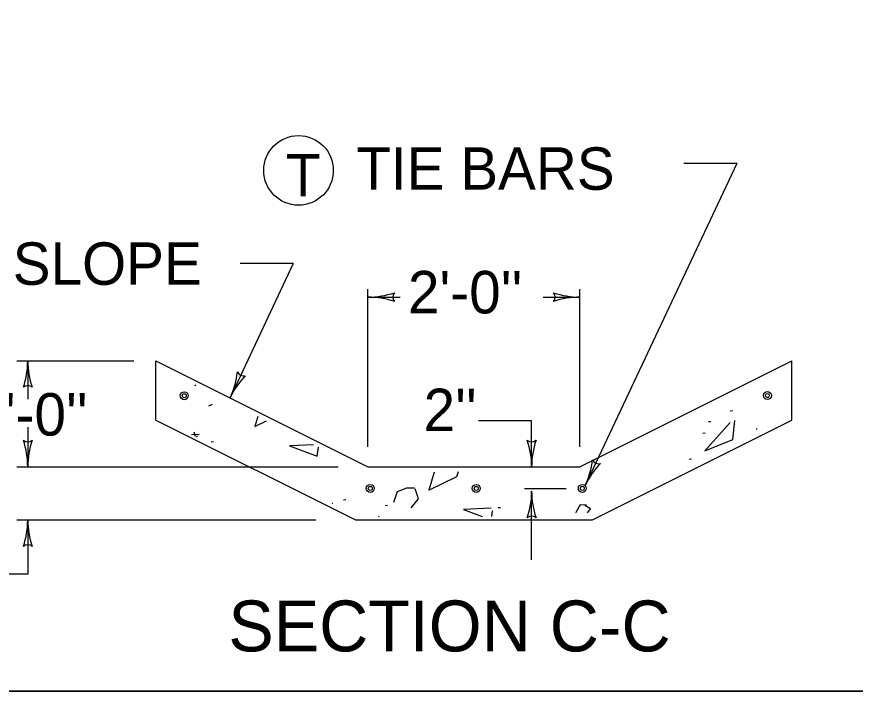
# Model space of a CAD drawing. Extents: x 1007 to 1035.5, y 1000.5 to 1021.5.
# Drawn here: x 1022.154 to 1026.109, y 1000.5 to 1003.678 of the extents above; entities that cross this region are included whole.
import ezdxf

# ---------------------------------------------------------------- set-up
doc = ezdxf.new("R2010")
doc.units = 0
for name, color, linetype in [('Level 1', 7, 'Continuous'), ('Level 10', 7, 'Continuous'), ('Level 11', 7, 'Continuous'), ('Level 5', 7, 'Continuous')]:
    doc.layers.add(name, color=color, linetype=linetype)

msp = doc.modelspace()

# ---------------------------------------------------------------- linework, layer by layer
at = {"layer": 'Level 1'}
for p, q in [((1025.5496, 1002.9868), (1024.835, 1001.469)), ((1025.5496, 1002.9868), (1025.2996, 1002.9868)), ((1023.4582, 1002.5155), (1023.1602, 1001.8826)), ((1023.4582, 1002.5155), (1023.2082, 1002.5155)), ((1023.8104, 1001.6516), (1023.8104, 1002.3955)), ((1024.8104, 1001.6516), (1024.8104, 1002.3955)), ((1023.8104, 1002.3575), (1023.9618, 1002.3575)), ((1024.6365, 1002.3575), (1024.8104, 1002.3575)), ((1022.1543, 1002.0575), (1022.7064, 1002.0575)), ((1022.1543, 1002.0575), (1022.6363, 1002.0575)), ((1022.2058, 1002.0575), (1022.2058, 1001.8764)), ((1022.8104, 1002.0575), (1023.8104, 1001.5575)), ((1022.8104, 1001.778), (1022.8104, 1002.0575)), ((1024.8104, 1001.5575), (1025.8104, 1002.0575)), ((1025.8104, 1001.778), (1025.8104, 1002.0575)), ((1022.8104, 1001.778), (1023.7513, 1001.3075)), ((1024.8694, 1001.3075), (1025.8104, 1001.778)), ((1022.2058, 1001.7449), (1022.2058, 1001.5575)), ((1024.5825, 1001.7744), (1024.3325, 1001.7744)), ((1024.5825, 1001.5575), (1024.5825, 1001.7744)), ((1022.1543, 1001.5575), (1023.6703, 1001.5575)), ((1022.1543, 1001.5575), (1023.3141, 1001.5575)), ((1023.8104, 1001.5575), (1024.8104, 1001.5575)), ((1024.549, 1001.4559), (1024.7452, 1001.4559)), ((1024.5825, 1001.1193), (1024.5825, 1001.4424)), ((1022.1543, 1001.3075), (1023.5653, 1001.3075)), ((1022.2058, 1001.3075), (1022.2058, 1001.0523)), ((1023.7513, 1001.3075), (1024.8694, 1001.3075)), ((1022.2058, 1001.0523), (1021.9558, 1001.0523))]:
    msp.add_line(p, q, dxfattribs=at)
for centre, radius in [((1023.483, 1002.9544), 0.164), ((1022.9443, 1001.8928), 0.0188), ((1022.9443, 1001.8928), 0.00938), ((1025.6946, 1001.8934), 0.0188), ((1025.6946, 1001.8934), 0.00938), ((1023.8215, 1001.4559), 0.0188), ((1023.8215, 1001.4559), 0.00938), ((1024.3215, 1001.4559), 0.0188), ((1024.3215, 1001.4559), 0.00938), ((1024.8215, 1001.4559), 0.0188), ((1024.8215, 1001.4559), 0.00938)]:
    msp.add_circle(centre, radius, dxfattribs=at)
for centre, radius, start, end in [((1023.8104, 1002.7484), 0.3909, 270, 288.6688), ((1023.9591, 1002.3575), 0.0313, 138.7746, 220.8913), ((1024.6618, 1002.3575), 0.0313, 318.7746, 40.8913), ((1024.8104, 1002.7484), 0.3909, 251.3472, 269.9939), ((1023.8104, 1002.7484), 0.3909, 269.9878, 270), ((1023.8104, 1001.9666), 0.3909, 71.3472, 89.9939), ((1024.8104, 1001.9666), 0.3909, 90, 108.6688), ((1024.8104, 1001.9666), 0.3909, 89.9878, 90), ((1021.8149, 1002.0575), 0.3909, 341.3472, 359.9939), ((1022.5968, 1002.0575), 0.3909, 179.9878, 180), ((1022.5968, 1002.0575), 0.3909, 180, 198.6688), ((1022.8065, 1002.0491), 0.3909, 334.7873, 353.456), ((1023.5139, 1001.7161), 0.3909, 136.1344, 154.7811), ((1023.2235, 1002.0171), 0.0313, 203.5619, 285.6785), ((1022.2058, 1001.9088), 0.0313, 48.7746, 130.8913), ((1022.8065, 1002.0491), 0.3909, 334.775, 334.7873), ((1022.2059, 1001.7062), 0.0313, 228.7746, 310.8913), ((1021.8149, 1001.5575), 0.3909, 0, 18.6688), ((1022.5968, 1001.5575), 0.3909, 161.3472, 179.9939), ((1024.5825, 1001.7062), 0.0313, 228.7746, 310.8913), ((1024.1916, 1001.5575), 0.3909, 0, 18.6688), ((1024.9734, 1001.5575), 0.3909, 161.3472, 179.9939), ((1024.4813, 1001.6355), 0.3909, 334.7872, 353.456), ((1024.8984, 1001.6035), 0.0313, 203.5618, 285.6785), ((1021.8149, 1001.5575), 0.3909, 359.9878, 0), ((1024.1916, 1001.5575), 0.3909, 359.9878, 0), ((1025.1887, 1001.3025), 0.3909, 136.1344, 154.7811), ((1024.4813, 1001.6355), 0.3909, 334.775, 334.7872), ((1024.1916, 1001.4424), 0.3909, 341.3472, 359.9939), ((1024.9734, 1001.4424), 0.3909, 179.9878, 180), ((1024.9734, 1001.4424), 0.3909, 180, 198.6688), ((1021.8149, 1001.3075), 0.3909, 341.3472, 359.9939), ((1022.5968, 1001.3075), 0.3909, 179.9878, 180), ((1022.5968, 1001.3075), 0.3909, 180, 198.6688), ((1024.5825, 1001.2938), 0.0313, 48.7746, 130.8913), ((1022.2058, 1001.1588), 0.0313, 48.7746, 130.8913)]:
    msp.add_arc(centre, radius, start, end, dxfattribs=at)
at = {"layer": 'Level 10'}
msp.add_line((1035.5, 1000.5), (1007, 1000.5), dxfattribs=at)
at = {"layer": 'Level 11'}
msp.add_lwpolyline([(1007, 1000.5), (1035.5, 1000.5), (1035.5, 1021.5), (1007, 1021.5)], close=True, dxfattribs=at)
at = {"layer": 'Level 5'}
for points in [[(1022.9934, 1001.9415), (1023.0004, 1001.9433)], [(1022.9935, 1001.9421), (1022.9934, 1001.942)], [(1023.0754, 1001.8507), (1023.0588, 1001.8437)], [(1025.5302, 1001.8213), (1025.519, 1001.8198)], [(1023.2914, 1001.7952), (1023.2775, 1001.748), (1023.3321, 1001.7744)], [(1025.5192, 1001.7661), (1025.3998, 1001.6329), (1025.5316, 1001.6856), (1025.5413, 1001.7758)], [(1025.428, 1001.7702), (1025.4169, 1001.7688)], [(1023.0144, 1001.7098), (1022.9782, 1001.7088)], [(1022.997, 1001.7), (1022.9908, 1001.7208)], [(1022.9976, 1001.6997), (1022.9936, 1001.7111)], [(1023.0061, 1001.7014), (1023.0008, 1001.6982)], [(1025.4008, 1001.7158), (1025.3898, 1001.7143)], [(1025.6456, 1001.7353), (1025.6416, 1001.7348)], [(1023.0821, 1001.6753), (1023.071, 1001.6739)], [(1023.5533, 1001.6618), (1023.4398, 1001.657), (1023.5715, 1001.6071), (1023.5771, 1001.6498)], [(1025.3362, 1001.5933), (1025.3251, 1001.5918)], [(1024.1234, 1001.533), (1024.0983, 1001.4479), (1024.2301, 1001.5118), (1024.2378, 1001.5348)], [(1024.0294, 1001.4577), (1023.9917, 1001.4566), (1023.9487, 1001.4399), (1023.9304, 1001.389)], [(1024.0147, 1001.3638), (1024.0495, 1001.4068), (1024.0328, 1001.454)], [(1023.6427, 1001.385), (1023.6421, 1001.3849)], [(1023.6426, 1001.3846), (1023.6427, 1001.3864)], [(1023.7056, 1001.4024), (1023.6944, 1001.401)], [(1023.9029, 1001.3752), (1023.8918, 1001.3738)], [(1024.391, 1001.3625), (1024.2606, 1001.3569), (1024.3488, 1001.3235)], [(1024.3945, 1001.3237), (1024.3979, 1001.35)], [(1024.4363, 1001.365), (1024.4252, 1001.3636)], [(1024.8413, 1001.3769), (1024.8108, 1001.3783), (1024.7913, 1001.3422), (1024.7925, 1001.3411)], [(1024.8452, 1001.3411), (1024.8608, 1001.3588), (1024.833, 1001.3755)], [(1023.8627, 1001.3211), (1023.8602, 1001.325)]]:
    msp.add_lwpolyline(points, dxfattribs=at)

# ---------------------------------------------------------------- texts
at = {"layer": 'Level 1'}
for s, height, p in [('TIE BARS', 0.2, (1023.7553, 1002.8632)), ('T', 0.2, (1023.4233, 1002.8315)), ('2:1 SLOPE', 0.2, (1021.6888, 1002.4153)), ("2'-0''", 0.2, (1023.999, 1002.2806)), ("1'-0''", 0.2, (1021.9486, 1001.7048)), ("2''", 0.2, (1024.0728, 1001.7258)), ('SECTION C-C', 0.24, (1023.152, 1000.6875))]:
    msp.add_text(s, height=height, dxfattribs=at).set_placement(p)

doc.saveas('drawing.dxf')
